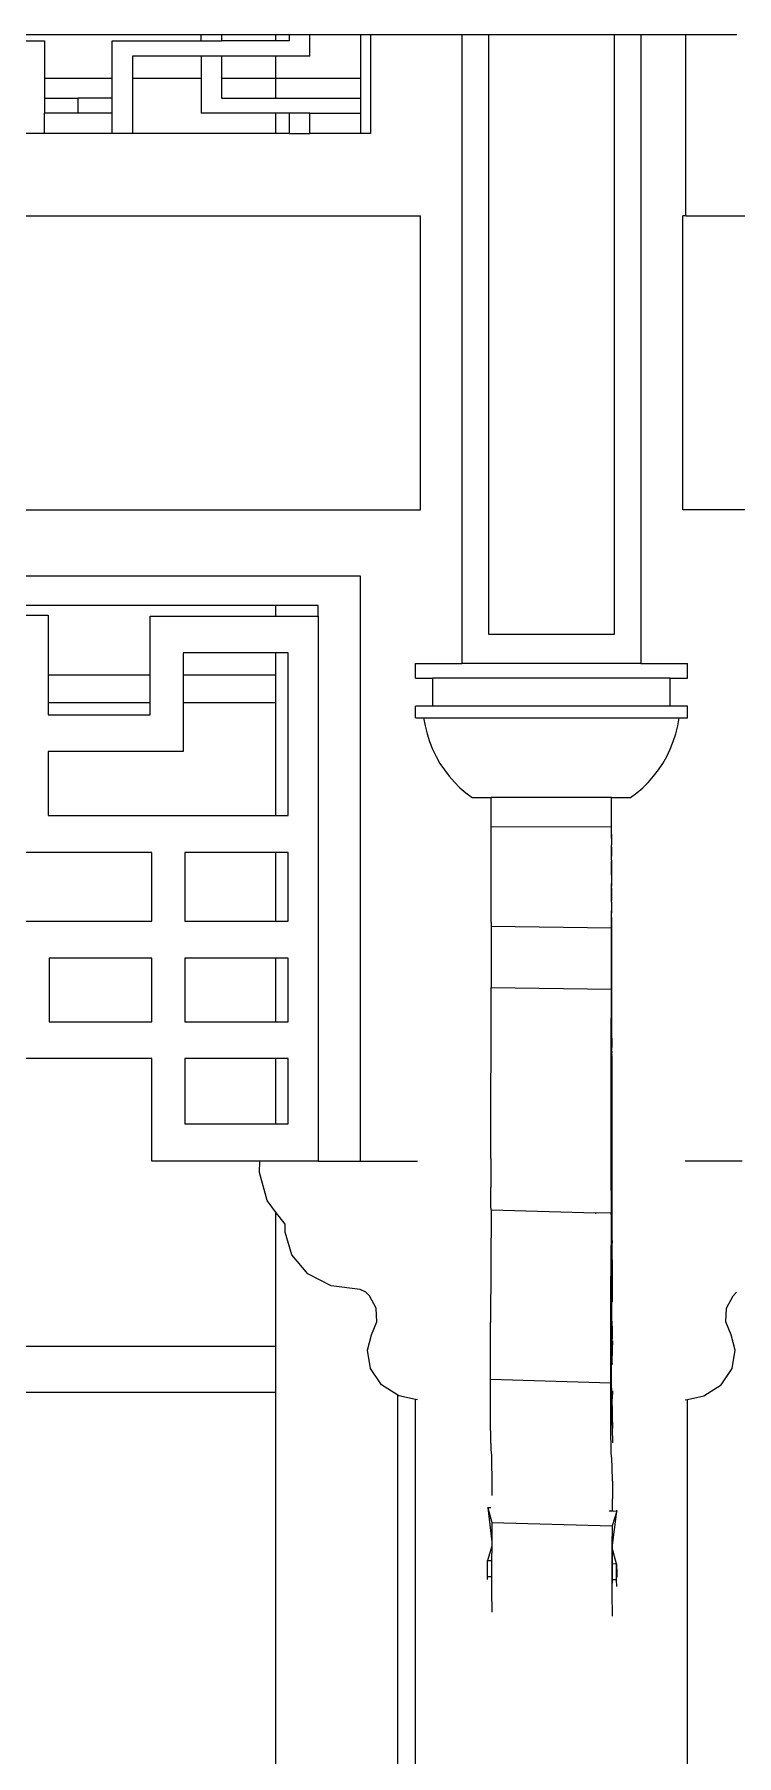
# Model space of a CAD drawing. Extents: x -24961 to 905641, y -154323 to 635957.
# Drawn here: x 422266 to 423030, y -117447 to -115574 of the extents above; entities that cross this region are included whole.
import ezdxf

# ---------------------------------------------------------------- set-up
doc = ezdxf.new("R2010")
doc.units = 0
doc.header["$LTSCALE"] = 1000
doc.header["$MEASUREMENT"] = 0
doc.layers.add('窗', color=154, linetype='Continuous')

msp = doc.modelspace()

# ---------------------------------------------------------------- linework, layer by layer
for p, q in [((422179.8, -115574.5), (422447.2, -115574.5)), ((422179.8, -115581.6), (422276.8, -115581.6)), ((422276.8, -115581.6), (422276.8, -115621.9)), ((422350.3, -115581.6), (422447.2, -115581.6)), ((422350.3, -115621.9), (422350.3, -115581.6)), ((422447.2, -115581.6), (422447.2, -115574.5)), ((422447.2, -115574.5), (422469.3, -115574.5)), ((422447.2, -115581.6), (422469.3, -115581.6)), ((422469.3, -115574.5), (422469.3, -115581.6)), ((422469.3, -115574.5), (422528.2, -115574.5)), ((422528.2, -115581.6), (422469.3, -115581.6)), ((422528.2, -115574.5), (422528.2, -115581.6)), ((422528.2, -115574.5), (422543.2, -115574.5)), ((422543.2, -115581.6), (422528.2, -115581.6)), ((422543.2, -115581.6), (422543.2, -115574.5)), ((422543.2, -115574.5), (422565.3, -115574.5)), ((422565.3, -115598.1), (422565.3, -115574.5)), ((422565.3, -115574.5), (422620.8, -115574.5)), ((422620.8, -115621.9), (422620.8, -115574.5)), ((422620.8, -115574.5), (422631.4, -115574.5)), ((422631.4, -115574.5), (422631.4, -115682.4)), ((422631.4, -115574.5), (422730.9, -115574.5)), ((422730.9, -115574.5), (422760.1, -115574.5)), ((422730.9, -115574.5), (422730.9, -116259.1)), ((422760.1, -116227.5), (422760.1, -115574.5)), ((422760.1, -115574.5), (422896.4, -115574.5)), ((422896.4, -115574.5), (422896.4, -116227.5)), ((422896.4, -115574.5), (422925.6, -115574.5)), ((422925.6, -115574.5), (422974.4, -115574.5)), ((422925.6, -115574.5), (422925.6, -116259.1)), ((422974.4, -115771.9), (422974.4, -115574.5)), ((422974.4, -115574.5), (423030, -115574.5)), ((422447.2, -115598.1), (422372.4, -115598.1)), ((422372.4, -115598.1), (422372.4, -115621.9)), ((422469.3, -115598.1), (422447.2, -115598.1)), ((422447.2, -115598.1), (422447.2, -115621.9)), ((422528.2, -115598.1), (422469.3, -115598.1)), ((422469.3, -115598.1), (422469.3, -115621.9)), ((422565.3, -115598.1), (422528.2, -115598.1)), ((422528.2, -115598.1), (422528.2, -115621.9)), ((422276.8, -115621.9), (422350.3, -115621.9)), ((422276.8, -115621.9), (422276.8, -115643.7)), ((422350.3, -115643.7), (422350.3, -115621.9)), ((422372.4, -115621.9), (422447.2, -115621.9)), ((422372.4, -115621.9), (422372.4, -115682.4)), ((422447.2, -115621.9), (422447.2, -115660.2)), ((422469.3, -115621.9), (422528.2, -115621.9)), ((422469.3, -115621.9), (422469.3, -115643.7)), ((422528.2, -115621.9), (422620.8, -115621.9)), ((422528.2, -115621.9), (422528.2, -115643.7)), ((422620.8, -115643.7), (422620.8, -115621.9)), ((422276.8, -115643.7), (422276.8, -115660.2)), ((422276.8, -115643.7), (422313.5, -115643.7)), ((422350.3, -115643.7), (422313.5, -115643.7)), ((422313.5, -115660.2), (422313.5, -115643.7)), ((422350.3, -115660.2), (422350.3, -115643.7)), ((422469.3, -115643.7), (422528.2, -115643.7)), ((422528.2, -115643.7), (422620.8, -115643.7)), ((422620.8, -115660.2), (422620.8, -115643.7)), ((422276.8, -115682.4), (422276.8, -115660.2)), ((422313.5, -115660.2), (422276.8, -115660.2)), ((422350.3, -115660.2), (422313.5, -115660.2)), ((422350.3, -115682.4), (422350.3, -115660.2)), ((422528.2, -115660.2), (422447.2, -115660.2)), ((422528.2, -115660.2), (422528.2, -115682.4)), ((422543.2, -115660.2), (422528.2, -115660.2)), ((422543.2, -115682.4), (422543.2, -115660.2)), ((422565.3, -115660.2), (422543.2, -115660.2)), ((422565.3, -115660.2), (422620.8, -115660.2)), ((422565.3, -115682.4), (422565.3, -115660.2)), ((422620.8, -115682.4), (422620.8, -115660.2)), ((422276.8, -115682.4), (422254.7, -115682.4)), ((422350.3, -115682.4), (422276.8, -115682.4)), ((422372.4, -115682.4), (422350.3, -115682.4)), ((422528.2, -115682.4), (422372.4, -115682.4)), ((422543.2, -115682.4), (422528.2, -115682.4)), ((422543.2, -115682.4), (422565.3, -115682.4)), ((422620.8, -115682.4), (422565.3, -115682.4)), ((422631.4, -115682.4), (422620.8, -115682.4)), ((418724.4, -115771.9), (422685.7, -115771.9)), ((422685.7, -116091.9), (422685.7, -115771.9)), ((422971.2, -116091.9), (422971.2, -115771.9)), ((422974.4, -115771.9), (422971.2, -115771.9)), ((422974.4, -115771.9), (426935.7, -115771.9)), ((420703.2, -116091.9), (422685.7, -116091.9)), ((424953.2, -116091.9), (422971.2, -116091.9)), ((422620.4, -116163.9), (420703.2, -116163.9)), ((422620.4, -116800.6), (422620.4, -116163.9)), ((422528.2, -116195.9), (420916.8, -116195.9)), ((422528.2, -116195.9), (422528.2, -116207.5)), ((422574.5, -116195.9), (422528.2, -116195.9)), ((422574.5, -116207.5), (422574.5, -116195.9)), ((421926.2, -116206.6), (422280.8, -116206.6)), ((422280.8, -116206.6), (422280.8, -116271.9)), ((422391.6, -116207.5), (422528.2, -116207.5)), ((422391.6, -116271.9), (422391.6, -116207.5)), ((422528.2, -116207.5), (422574.5, -116207.5)), ((422574.5, -116207.5), (422574.5, -116800.6)), ((422896.4, -116227.5), (422760.1, -116227.5)), ((422528.2, -116247.5), (422427.5, -116247.5)), ((422427.5, -116247.5), (422427.5, -116271.9)), ((422541.9, -116247.5), (422528.2, -116247.5)), ((422528.2, -116247.5), (422528.2, -116271.9)), ((422541.9, -116424.6), (422541.9, -116247.5)), ((422391.6, -116271.9), (422280.8, -116271.9)), ((422280.8, -116271.9), (422280.8, -116301.9)), ((422391.6, -116301.9), (422391.6, -116271.9)), ((422528.2, -116271.9), (422427.5, -116271.9)), ((422427.5, -116271.9), (422427.5, -116301.9)), ((422528.2, -116271.9), (422528.2, -116301.9)), ((422680.3, -116275.1), (422680.3, -116259.1)), ((422680.3, -116259.1), (422730.9, -116259.1)), ((422680.3, -116275.1), (422699.1, -116275.1)), ((422699.1, -116305.5), (422699.1, -116275.1)), ((422957.4, -116275.1), (422699.1, -116275.1)), ((422925.6, -116259.1), (422730.9, -116259.1)), ((422925.6, -116259.1), (422976.2, -116259.1)), ((422957.4, -116305.5), (422957.4, -116275.1)), ((422957.4, -116275.1), (422976.2, -116275.1)), ((422976.2, -116275.1), (422976.2, -116259.1)), ((422391.6, -116301.9), (422280.8, -116301.9)), ((422280.8, -116301.9), (422280.8, -116314.8)), ((422391.6, -116314.8), (422391.6, -116301.9)), ((422528.2, -116301.9), (422427.5, -116301.9)), ((422427.5, -116301.9), (422427.5, -116354.8)), ((422528.2, -116301.9), (422528.2, -116424.6)), ((422699.1, -116305.5), (422680.3, -116305.5)), ((422680.3, -116318.3), (422680.3, -116305.5)), ((422957.4, -116305.5), (422699.1, -116305.5)), ((422976.2, -116305.5), (422957.4, -116305.5)), ((422976.2, -116318.3), (422976.2, -116305.5)), ((422280.8, -116314.8), (422391.6, -116314.8)), ((422680.3, -116318.3), (422689.2, -116318.3)), ((422689.2, -116318.3), (422690.8, -116327)), ((422689.2, -116318.3), (422967.2, -116318.3)), ((422690.8, -116327), (422693, -116335.6)), ((422963.5, -116335.6), (422965.7, -116327)), ((422965.7, -116327), (422967.2, -116318.3)), ((422967.2, -116318.3), (422976.2, -116318.3)), ((422693, -116335.6), (422695.7, -116344)), ((422695.7, -116344), (422698.9, -116352.2)), ((422957.5, -116352.2), (422960.8, -116344)), ((422960.8, -116344), (422963.5, -116335.6)), ((422280.8, -116354.8), (422280.8, -116424.6)), ((422427.5, -116354.8), (422280.8, -116354.8)), ((422698.9, -116352.2), (422702.7, -116360.1)), ((422702.7, -116360.1), (422707, -116367.7)), ((422707, -116367.7), (422711.8, -116374.9)), ((422944.7, -116374.9), (422949.5, -116367.7)), ((422949.5, -116367.7), (422953.8, -116360.1)), ((422953.8, -116360.1), (422957.5, -116352.2)), ((422711.8, -116374.9), (422717, -116381.8)), ((422717, -116381.8), (422722.7, -116388.2)), ((422722.7, -116388.2), (422728.8, -116394.2)), ((422927.7, -116394.2), (422933.8, -116388.2)), ((422933.8, -116388.2), (422939.5, -116381.8)), ((422939.5, -116381.8), (422944.7, -116374.9)), ((422728.8, -116394.2), (422735.2, -116399.7)), ((422735.2, -116399.7), (422742, -116404.7)), ((422742, -116404.7), (422762.8, -116404.7)), ((422893.7, -116404.7), (422762.8, -116404.7)), ((422762.8, -116436.6), (422762.8, -116404.7)), ((422893.7, -116404.7), (422914.4, -116404.7)), ((422893.7, -116435.9), (422893.7, -116404.7)), ((422914.4, -116404.7), (422921.2, -116399.7)), ((422921.2, -116399.7), (422927.7, -116394.2)), ((422280.8, -116424.6), (422528.2, -116424.6)), ((422528.2, -116424.6), (422541.9, -116424.6)), ((422762.7, -116540.5), (422762.8, -116436.6)), ((422893.7, -116437), (422762.8, -116436.6)), ((422893.7, -116436.7), (422893.7, -116435.9)), ((422893.7, -116437), (422893.7, -116436.7)), ((422893.7, -116444.8), (422893.7, -116437)), ((422893.7, -116444.8), (422893.7, -116445.1)), ((422893.7, -116445.1), (422893.7, -116455.2)), ((422893.7, -116449.5), (422893.7, -116445.1)), ((422893.7, -116449.5), (422893.7, -116456.3)), ((422893.7, -116455.3), (422893.7, -116455.2)), ((422893.7, -116455.3), (422893.7, -116456.3)), ((422893.7, -116456.3), (422893.7, -116456.3)), ((422893.7, -116457.1), (422893.7, -116456.3)), ((422893.7, -116458.3), (422893.7, -116456.3)), ((422893.7, -116458.9), (422893.7, -116457.1)), ((422893.7, -116458.5), (422893.7, -116458.3)), ((422893.7, -116458.9), (422893.7, -116458.5)), ((422893.7, -116458.9), (422893.7, -116458.9)), ((422893.7, -116458.9), (422893.7, -116461.7)), ((422893.7, -116461.7), (422893.7, -116458.9)), ((422893.7, -116461.7), (422893.7, -116461.7)), ((422893.7, -116468.7), (422893.7, -116461.7)), ((422893.7, -116462.3), (422893.7, -116461.7)), ((422893.7, -116462.3), (422893.7, -116468.7)), ((422393.4, -116464.6), (422244.9, -116464.6)), ((422393.4, -116539.6), (422393.4, -116464.6)), ((422429.4, -116464.6), (422429.4, -116539.6)), ((422528.2, -116464.6), (422429.4, -116464.6)), ((422528.2, -116464.6), (422528.2, -116539.6)), ((422541.9, -116464.6), (422528.2, -116464.6)), ((422541.9, -116539.6), (422541.9, -116464.6)), ((422893.6, -116473.2), (422893.7, -116471.2)), ((422893.6, -116473.2), (422893.7, -116473.2)), ((422893.6, -116473.2), (422893.7, -116474.4)), ((422893.6, -116480), (422893.7, -116474.4)), ((422893.6, -116480), (422893.7, -116480)), ((422893.7, -116482.3), (422893.6, -116480)), ((422893.7, -116468.7), (422893.7, -116468.7)), ((422893.7, -116473.2), (422893.7, -116468.7)), ((422893.7, -116469.2), (422893.7, -116468.7)), ((422893.7, -116471.2), (422893.7, -116469.2)), ((422893.7, -116473.2), (422893.7, -116474.9)), ((422893.7, -116474.9), (422893.7, -116480)), ((422893.7, -116480), (422893.7, -116486.8)), ((422893.6, -116486.3), (422893.7, -116484.9)), ((422893.6, -116486.8), (422893.6, -116486.3)), ((422893.6, -116486.8), (422893.7, -116486.8)), ((422893.7, -116486.8), (422893.6, -116486.8)), ((422893.6, -116489.2), (422893.6, -116497.6)), ((422893.7, -116489.2), (422893.6, -116489.2)), ((422893.7, -116497.6), (422893.6, -116497.6)), ((422893.6, -116497.6), (422893.6, -116498.4)), ((422893.7, -116498.4), (422893.6, -116498.4)), ((422893.6, -116498.4), (422893.6, -116500)), ((422893.6, -116500), (422893.7, -116500)), ((422893.6, -116501.5), (422893.6, -116500)), ((422893.7, -116500), (422893.6, -116501.5)), ((422893.7, -116483.7), (422893.7, -116482.3)), ((422893.7, -116484.9), (422893.7, -116483.7)), ((422893.7, -116489.2), (422893.7, -116486.8)), ((422893.7, -116486.8), (422893.7, -116494.8)), ((422893.7, -116494.8), (422893.7, -116495)), ((422893.7, -116495), (422893.7, -116497.6)), ((422893.7, -116495), (422893.7, -116498.4)), ((422893.7, -116497.6), (422893.7, -116500)), ((422893.7, -116498.9), (422893.7, -116498.4)), ((422893.7, -116500), (422893.7, -116498.9)), ((422893.7, -116500.8), (422893.7, -116500)), ((422893.7, -116500), (422893.7, -116500)), ((422893.7, -116503.7), (422893.7, -116500)), ((422893.6, -116503.5), (422893.6, -116501.5)), ((422893.6, -116503.5), (422893.6, -116503.7)), ((422893.7, -116503.7), (422893.6, -116503.7)), ((422893.6, -116503.7), (422893.6, -116508.4)), ((422893.7, -116503.7), (422893.6, -116508.4)), ((422893.6, -116510.1), (422893.6, -116508.4)), ((422893.6, -116510.1), (422893.7, -116510.4)), ((422893.6, -116511.7), (422893.7, -116510.4)), ((422893.7, -116510.4), (422893.6, -116511.7)), ((422893.6, -116511.7), (422893.6, -116511.7)), ((422893.6, -116512.1), (422893.6, -116511.7)), ((422893.6, -116512.1), (422893.6, -116511.7)), ((422893.6, -116513.2), (422893.6, -116512.1)), ((422893.6, -116517), (422893.6, -116513.2)), ((422893.6, -116518.6), (422893.6, -116517)), ((422893.7, -116517), (422893.6, -116517)), ((422893.6, -116518.6), (422893.6, -116520.7)), ((422893.7, -116518.6), (422893.6, -116518.6)), ((422893.7, -116503.7), (422893.7, -116500.8)), ((422893.7, -116503.7), (422893.7, -116503.7)), ((422893.7, -116508.9), (422893.7, -116503.7)), ((422893.7, -116508.9), (422893.7, -116503.7)), ((422893.7, -116508.9), (422893.7, -116506.4)), ((422893.7, -116508.9), (422893.7, -116510.8)), ((422893.7, -116510.8), (422893.7, -116511.2)), ((422893.7, -116511.4), (422893.7, -116511.2)), ((422893.7, -116512), (422893.7, -116511.4)), ((422893.7, -116517), (422893.7, -116512)), ((422893.8, -116512.4), (422893.7, -116512)), ((422893.8, -116512.4), (422893.7, -116517)), ((422893.7, -116518.6), (422893.7, -116517)), ((422893.7, -116518.6), (422893.7, -116521.8)), ((422893.6, -116520.7), (422893.6, -116521)), ((422893.6, -116521), (422893.6, -116525.9)), ((422893.6, -116525.9), (422893.6, -116530.1)), ((422893.6, -116530.1), (422893.6, -116530.6)), ((422893.6, -116531.3), (422893.6, -116530.6)), ((422893.7, -116530.6), (422893.6, -116530.6)), ((422893.6, -116534.7), (422893.6, -116531.3)), ((422893.6, -116535.4), (422893.6, -116534.7)), ((422893.6, -116541.9), (422893.6, -116535.4)), ((422893.6, -116535.4), (422893.7, -116551.8)), ((422893.7, -116521.8), (422893.8, -116528.3)), ((422893.7, -116530.6), (422893.8, -116528.3)), ((422893.7, -116534), (422893.7, -116530.6)), ((422893.8, -116565.4), (422893.7, -116534)), ((422893.7, -116579.1), (422893.7, -116534)), ((422127.9, -116539.6), (422393.4, -116539.6)), ((422429.4, -116539.6), (422528.2, -116539.6)), ((422528.2, -116539.6), (422541.9, -116539.6)), ((422762.7, -116545.4), (422762.6, -116611.6)), ((422762.7, -116540.5), (422762.7, -116545.4)), ((422893.6, -116546.9), (422762.7, -116545.4)), ((422893.6, -116546.9), (422893.6, -116541.9)), ((422893.6, -116546.9), (422893.6, -116551.8)), ((422893.6, -116551.8), (422893.7, -116551.8)), ((422893.6, -116551.8), (422893.6, -116569.9)), ((422893.6, -116583.3), (422893.7, -116551.8)), ((422893.7, -116551.8), (422893.7, -116556.1)), ((422893.7, -116579.1), (422893.7, -116556.1)), ((422893.6, -116569.9), (422893.5, -116613.6)), ((422893.6, -116569.9), (422893.6, -116587.8)), ((422893.8, -116603.5), (422893.8, -116565.4)), ((422894.1, -116722.4), (422893.8, -116565.4)), ((422281.7, -116579.6), (422281.7, -116648.9)), ((422393.4, -116579.6), (422281.7, -116579.6)), ((422393.4, -116648.9), (422393.4, -116579.6)), ((422429.4, -116579.6), (422429.4, -116648.9)), ((422528.2, -116579.6), (422429.4, -116579.6)), ((422528.2, -116579.6), (422528.2, -116648.9)), ((422541.9, -116579.6), (422528.2, -116579.6)), ((422541.9, -116648.9), (422541.9, -116579.6)), ((422893.6, -116583.3), (422893.6, -116587.8)), ((422893.6, -116587.8), (422893.6, -116589)), ((422893.6, -116587.8), (422893.6, -116587.8)), ((422893.6, -116587.8), (422893.6, -116589)), ((422893.6, -116589), (422893.6, -116589.4)), ((422893.6, -116589.4), (422893.6, -116592.5)), ((422893.7, -116592.5), (422893.6, -116592.5)), ((422893.6, -116592.5), (422893.6, -116592.5)), ((422893.6, -116592.5), (422893.6, -116592.8)), ((422893.6, -116592.8), (422893.6, -116598.7)), ((422893.8, -116603.5), (422893.7, -116579.1)), ((422893.7, -116600.9), (422893.7, -116592.5)), ((422893.7, -116592.5), (422893.7, -116596.6)), ((422762.3, -116797.6), (422762.6, -116611.6)), ((422762.6, -116611.6), (422893.5, -116613.6)), ((422893.7, -116596.6), (422893.6, -116608.3)), ((422893.6, -116600.4), (422893.6, -116598.7)), ((422893.6, -116603.2), (422893.6, -116600.4)), ((422893.6, -116603.5), (422893.6, -116603.2)), ((422893.6, -116603.5), (422893.7, -116603.5)), ((422893.6, -116608.3), (422893.6, -116603.5)), ((422893.6, -116608.3), (422893.6, -116608.3)), ((422893.6, -116608.3), (422893.7, -116608.3)), ((422893.6, -116608.3), (422893.6, -116609.4)), ((422893.6, -116611.7), (422893.7, -116608.3)), ((422893.6, -116608.3), (422893.6, -116611.7)), ((422893.6, -116609.4), (422893.6, -116611.7)), ((422893.6, -116611.7), (422893.6, -116611.8)), ((422893.6, -116611.7), (422893.6, -116611.7)), ((422893.6, -116614.4), (422893.6, -116611.7)), ((422893.7, -116612), (422893.6, -116611.8)), ((422893.6, -116612.1), (422893.7, -116612)), ((422893.6, -116612.1), (422893.6, -116614)), ((422893.7, -116614.4), (422893.6, -116612.1)), ((422893.7, -116603.5), (422893.7, -116600.9)), ((422893.7, -116603.5), (422893.8, -116603.5)), ((422893.7, -116613.4), (422893.7, -116603.5)), ((422893.7, -116608.3), (422893.7, -116613.4)), ((422893.8, -116603.5), (422893.8, -116603.5)), ((422893.8, -116614.4), (422893.8, -116603.5)), ((422893.9, -116666.8), (422893.8, -116603.5)), ((422893.5, -116632.7), (422893.5, -116613.6)), ((422893.6, -116631.2), (422893.5, -116631.2)), ((422893.6, -116614.4), (422893.6, -116614)), ((422893.6, -116614.4), (422893.6, -116614.4)), ((422893.6, -116614.4), (422893.7, -116614.4)), ((422893.6, -116614.4), (422893.6, -116615.3)), ((422893.6, -116614.4), (422893.6, -116616.7)), ((422893.6, -116615.3), (422893.7, -116614.8)), ((422893.7, -116616.7), (422893.6, -116615.3)), ((422893.6, -116616.7), (422893.6, -116615.3)), ((422893.6, -116616.7), (422893.6, -116616.7)), ((422893.6, -116616.7), (422893.7, -116616.7)), ((422893.6, -116616.7), (422893.6, -116617)), ((422893.6, -116616.7), (422893.6, -116622.8)), ((422893.6, -116617), (422893.7, -116617)), ((422893.6, -116617), (422893.6, -116622.8)), ((422893.6, -116622.8), (422893.6, -116622.8)), ((422893.6, -116622.8), (422893.7, -116622.9)), ((422893.6, -116624.4), (422893.6, -116622.8)), ((422893.6, -116622.8), (422893.6, -116624.7)), ((422893.7, -116624.3), (422893.6, -116625.7)), ((422893.6, -116624.7), (422893.6, -116624.4)), ((422893.6, -116624.7), (422893.6, -116624.7)), ((422893.6, -116624.7), (422893.6, -116624.7)), ((422893.6, -116624.9), (422893.6, -116624.7)), ((422893.6, -116624.7), (422893.6, -116626.7)), ((422893.6, -116625.7), (422893.6, -116624.9)), ((422893.6, -116625.8), (422893.6, -116625.7)), ((422893.6, -116625.9), (422893.6, -116625.8)), ((422893.6, -116626.1), (422893.6, -116625.9)), ((422893.6, -116626.5), (422893.6, -116626.1)), ((422893.6, -116626.5), (422893.6, -116627.9)), ((422893.6, -116626.7), (422893.6, -116627.9)), ((422893.6, -116627.9), (422893.6, -116628.4)), ((422893.6, -116628.4), (422893.7, -116628.4)), ((422893.6, -116628.4), (422893.6, -116628.8)), ((422893.7, -116628.4), (422893.6, -116628.9)), ((422893.6, -116628.8), (422893.6, -116630.5)), ((422893.6, -116628.9), (422893.6, -116628.8)), ((422893.6, -116630.5), (422893.6, -116628.9)), ((422893.6, -116630.5), (422893.6, -116630.7)), ((422893.6, -116631), (422893.6, -116630.7)), ((422893.6, -116630.7), (422893.6, -116631)), ((422893.6, -116631.2), (422893.6, -116631)), ((422893.6, -116631), (422893.7, -116631.2)), ((422893.6, -116631), (422893.6, -116631.2)), ((422893.6, -116631.2), (422893.6, -116631)), ((422893.7, -116631.2), (422893.6, -116631.2)), ((422893.6, -116631.7), (422893.6, -116631.2)), ((422893.6, -116633.2), (422893.6, -116631.2)), ((422893.7, -116631.3), (422893.6, -116631.7)), ((422893.6, -116631.7), (422893.6, -116631.7)), ((422893.6, -116632.5), (422893.6, -116631.7)), ((422893.6, -116631.7), (422893.6, -116632.5)), ((422893.7, -116613.4), (422893.7, -116614.4)), ((422893.7, -116614.8), (422893.7, -116614.4)), ((422893.7, -116614.4), (422893.7, -116614.4)), ((422893.7, -116614.4), (422893.8, -116614.4)), ((422893.7, -116614.4), (422893.7, -116616.7)), ((422893.8, -116620), (422893.7, -116616.7)), ((422893.7, -116616.8), (422893.7, -116616.7)), ((422893.7, -116616.7), (422893.7, -116616.7)), ((422893.7, -116616.7), (422893.8, -116616.7)), ((422893.7, -116617), (422893.7, -116616.8)), ((422893.8, -116620), (422893.7, -116626.2)), ((422893.7, -116622.9), (422893.7, -116623.4)), ((422893.7, -116623.4), (422893.7, -116624.1)), ((422893.7, -116624.1), (422893.7, -116624.3)), ((422893.7, -116624.3), (422893.7, -116628.1)), ((422893.7, -116628.4), (422893.7, -116624.3)), ((422893.7, -116626.2), (422893.7, -116628.4)), ((422893.7, -116628.1), (422893.7, -116628.4)), ((422893.7, -116628.4), (422893.7, -116628.4)), ((422893.7, -116631.2), (422893.7, -116628.4)), ((422893.7, -116631.2), (422893.7, -116631.3)), ((422893.8, -116643.7), (422893.7, -116631.2)), ((422893.7, -116631.2), (422893.7, -116631.2)), ((422893.8, -116614.8), (422893.8, -116614.4)), ((422893.8, -116616.7), (422893.8, -116614.8)), ((422893.8, -116614.8), (422893.8, -116616.7)), ((422893.8, -116622), (422893.8, -116616.7)), ((422893.8, -116622), (422893.8, -116620)), ((422893.8, -116629.4), (422893.8, -116622)), ((422893.8, -116629.4), (422893.8, -116629.5)), ((422893.8, -116631.2), (422893.8, -116629.5)), ((422281.7, -116648.9), (422393.4, -116648.9)), ((422429.4, -116648.9), (422528.2, -116648.9)), ((422528.2, -116648.9), (422541.9, -116648.9)), ((422893.2, -116832.6), (422893.5, -116645.1)), ((422893.2, -116800.8), (422893.4, -116645.1)), ((422893.5, -116632.7), (422893.4, -116643)), ((422893.5, -116643), (422893.4, -116643)), ((422893.4, -116643), (422893.4, -116645.1)), ((422893.5, -116645.1), (422893.4, -116645.1)), ((422893.5, -116643), (422893.5, -116632.7)), ((422893.6, -116633.2), (422893.5, -116633.2)), ((422893.6, -116643), (422893.5, -116643)), ((422893.5, -116645.1), (422893.5, -116643)), ((422893.6, -116645.1), (422893.5, -116645.1)), ((422893.5, -116647.4), (422893.6, -116645.1)), ((422893.5, -116647.4), (422893.5, -116647.4)), ((422893.6, -116652.5), (422893.5, -116647.4)), ((422893.6, -116632.5), (422893.6, -116632.9)), ((422893.6, -116632.9), (422893.6, -116633.2)), ((422893.6, -116633.2), (422893.7, -116633.4)), ((422893.6, -116643), (422893.6, -116633.2)), ((422893.7, -116635.4), (422893.6, -116637.9)), ((422893.6, -116637.9), (422893.7, -116637.9)), ((422893.6, -116637.9), (422893.6, -116638)), ((422893.6, -116638), (422893.7, -116638)), ((422893.6, -116640.6), (422893.7, -116638)), ((422893.6, -116638), (422893.6, -116642.4)), ((422893.6, -116640.6), (422893.7, -116641.1)), ((422893.6, -116642.4), (422893.7, -116641.1)), ((422893.6, -116642.4), (422893.7, -116642.4)), ((422893.6, -116642.4), (422893.6, -116643)), ((422893.6, -116643), (422893.6, -116642.4)), ((422893.6, -116643), (422893.6, -116643)), ((422893.6, -116643.8), (422893.6, -116643)), ((422893.6, -116643), (422893.6, -116645.1)), ((422893.6, -116643.8), (422893.7, -116643.8)), ((422893.6, -116644.5), (422893.6, -116643.8)), ((422893.6, -116644.7), (422893.6, -116644.5)), ((422893.6, -116644.7), (422893.6, -116645.1)), ((422893.6, -116644.7), (422893.6, -116645.1)), ((422893.6, -116645.1), (422893.6, -116645.1)), ((422893.6, -116645.1), (422893.6, -116647.4)), ((422893.6, -116647.4), (422893.6, -116645.1)), ((422893.6, -116645.1), (422893.6, -116650.1)), ((422893.7, -116647.4), (422893.6, -116647.4)), ((422893.6, -116649.6), (422893.6, -116647.4)), ((422893.6, -116649.6), (422893.7, -116649.6)), ((422893.6, -116650.1), (422893.6, -116649.6)), ((422893.6, -116650.1), (422893.7, -116649.6)), ((422893.6, -116650.1), (422893.6, -116650.1)), ((422893.7, -116651.4), (422893.6, -116650.1)), ((422893.6, -116651.6), (422893.6, -116650.1)), ((422893.7, -116633.4), (422893.7, -116635.4)), ((422893.7, -116635.4), (422893.7, -116637)), ((422893.7, -116637), (422893.7, -116637.9)), ((422893.7, -116637.9), (422893.7, -116638)), ((422893.7, -116637.9), (422893.7, -116637.9)), ((422893.7, -116641.1), (422893.7, -116642.4)), ((422893.7, -116642.7), (422893.7, -116642.4)), ((422893.7, -116643.2), (422893.7, -116642.7)), ((422893.7, -116643.2), (422893.7, -116643.8)), ((422893.7, -116643.8), (422893.7, -116646)), ((422893.7, -116646), (422893.7, -116647.4)), ((422893.8, -116647.4), (422893.7, -116647.4)), ((422893.7, -116647.4), (422893.7, -116649.6)), ((422893.7, -116649.6), (422893.7, -116651.4)), ((422893.7, -116649.6), (422893.8, -116649.6)), ((422893.8, -116647.2), (422893.8, -116643.7)), ((422893.8, -116647.4), (422893.8, -116647.2)), ((422893.8, -116647.4), (422893.8, -116648.1)), ((422893.8, -116649.4), (422893.8, -116647.4)), ((422893.8, -116648.3), (422893.8, -116648.1)), ((422893.8, -116648.3), (422893.8, -116649.4)), ((422893.8, -116648.3), (422893.8, -116651.6)), ((422893.8, -116649.6), (422893.8, -116649.4)), ((422893.8, -116649.6), (422893.8, -116650.5)), ((422893.8, -116650.5), (422893.8, -116651.6)), ((422893.6, -116652.5), (422893.5, -116652.5)), ((422893.6, -116658.4), (422893.5, -116658.4)), ((422893.5, -116662.6), (422893.6, -116658.4)), ((422893.5, -116662.6), (422893.5, -116673.5)), ((422893.6, -116651.6), (422893.7, -116651.6)), ((422893.6, -116652.5), (422893.6, -116651.6)), ((422893.7, -116652.5), (422893.6, -116652.5)), ((422893.7, -116652.5), (422893.6, -116654)), ((422893.6, -116654), (422893.6, -116652.5)), ((422893.6, -116658.4), (422893.6, -116652.5)), ((422893.6, -116654), (422893.6, -116654)), ((422893.6, -116654), (422893.6, -116655.3)), ((422893.6, -116655.3), (422893.6, -116654)), ((422893.6, -116655.3), (422893.6, -116655.4)), ((422893.6, -116655.3), (422893.8, -116655.3)), ((422893.6, -116655.4), (422893.6, -116656.6)), ((422893.6, -116656.6), (422893.6, -116655.4)), ((422893.6, -116656.6), (422893.6, -116656.6)), ((422893.6, -116656.6), (422893.6, -116658.3)), ((422893.6, -116656.6), (422893.7, -116658.3)), ((422893.6, -116658.3), (422893.6, -116658.4)), ((422893.6, -116658.3), (422893.7, -116658.3)), ((422893.6, -116658.4), (422893.6, -116661.4)), ((422893.6, -116669.1), (422893.6, -116661.4)), ((422893.6, -116673.5), (422893.6, -116669.1)), ((422893.6, -116669.1), (422893.6, -116675.3)), ((422893.7, -116651.4), (422893.7, -116651.6)), ((422893.7, -116651.6), (422893.7, -116652.1)), ((422893.7, -116651.6), (422893.8, -116651.6)), ((422893.7, -116652.5), (422893.7, -116652.1)), ((422893.7, -116658.3), (422893.8, -116658.3)), ((422893.7, -116676.5), (422893.7, -116658.3)), ((422893.8, -116654.4), (422893.8, -116651.6)), ((422893.8, -116651.6), (422893.8, -116654)), ((422893.8, -116651.6), (422893.8, -116651.6)), ((422893.8, -116654), (422893.8, -116655.3)), ((422893.8, -116655.3), (422893.8, -116654.4)), ((422893.8, -116655.3), (422893.8, -116655.8)), ((422893.8, -116655.8), (422893.8, -116655.9)), ((422893.8, -116655.9), (422893.8, -116657.3)), ((422893.8, -116657.3), (422893.8, -116657.4)), ((422893.8, -116657.4), (422893.8, -116658.3)), ((422893.8, -116658.3), (422893.8, -116657.4)), ((422893.8, -116659.7), (422893.8, -116658.3)), ((422893.8, -116658.3), (422893.8, -116658.3)), ((422893.8, -116662.4), (422893.8, -116659.7)), ((422893.8, -116664), (422893.8, -116662.4)), ((422893.8, -116664), (422893.8, -116665)), ((422893.8, -116669.1), (422893.8, -116665)), ((422893.8, -116669.1), (422893.8, -116673)), ((422893.9, -116666.8), (422893.9, -116669.7)), ((422893.5, -116673.5), (422893.5, -116673.5)), ((422893.6, -116673.7), (422893.5, -116673.5)), ((422893.5, -116673.8), (422893.5, -116673.5)), ((422893.5, -116673.8), (422893.6, -116673.7)), ((422893.5, -116673.8), (422893.5, -116673.8)), ((422893.5, -116676.4), (422893.5, -116673.8)), ((422893.6, -116676.4), (422893.5, -116676.4)), ((422893.5, -116677), (422893.5, -116676.4)), ((422893.5, -116677), (422893.6, -116677)), ((422893.5, -116680.2), (422893.5, -116677)), ((422893.5, -116682.3), (422893.5, -116680.2)), ((422893.5, -116682.3), (422893.6, -116682.3)), ((422893.5, -116684.5), (422893.5, -116682.3)), ((422893.6, -116684.5), (422893.5, -116684.5)), ((422893.5, -116686.3), (422893.5, -116684.5)), ((422893.5, -116686.3), (422893.6, -116686.3)), ((422893.5, -116690.6), (422893.5, -116686.3)), ((422893.6, -116673.7), (422893.6, -116673.5)), ((422893.6, -116676.4), (422893.6, -116675.3)), ((422893.7, -116676.5), (422893.6, -116676.4)), ((422893.6, -116677), (422893.6, -116676.4)), ((422893.6, -116677), (422893.7, -116677)), ((422893.6, -116682.3), (422893.6, -116677)), ((422893.6, -116684.5), (422893.6, -116682.3)), ((422893.6, -116682.3), (422893.7, -116682.3)), ((422893.6, -116685.6), (422893.6, -116684.5)), ((422893.7, -116684.5), (422893.6, -116684.5)), ((422893.6, -116685.6), (422893.6, -116686.3)), ((422893.6, -116686.3), (422893.6, -116690.6)), ((422893.6, -116686.3), (422893.7, -116686.3)), ((422893.7, -116676.5), (422893.7, -116676.5)), ((422893.7, -116676.5), (422893.7, -116677)), ((422893.7, -116677), (422893.7, -116676.5)), ((422893.7, -116679.7), (422893.7, -116677)), ((422893.7, -116677), (422893.7, -116677.6)), ((422893.7, -116677), (422893.7, -116677)), ((422893.7, -116677), (422893.8, -116677)), ((422893.7, -116677), (422893.7, -116682.3)), ((422893.8, -116682.3), (422893.7, -116677.6)), ((422893.7, -116679.7), (422893.7, -116682.3)), ((422893.7, -116682.3), (422893.7, -116684.5)), ((422893.7, -116682.3), (422893.8, -116682.3)), ((422893.7, -116684.5), (422893.7, -116686.3)), ((422893.8, -116684.5), (422893.7, -116684.5)), ((422893.7, -116686.8), (422893.7, -116686.3)), ((422893.7, -116686.3), (422893.8, -116686.3)), ((422893.7, -116689.6), (422893.7, -116686.8)), ((422893.9, -116674.9), (422893.8, -116673)), ((422893.9, -116674.9), (422893.8, -116677)), ((422893.8, -116677), (422893.8, -116679.4)), ((422893.8, -116677), (422893.9, -116677)), ((422893.8, -116679.4), (422893.9, -116682.3)), ((422893.8, -116682.3), (422893.9, -116682.3)), ((422893.8, -116682.3), (422893.8, -116684.5)), ((422893.8, -116684.5), (422893.8, -116684.5)), ((422893.8, -116684.5), (422893.8, -116686.3)), ((422893.8, -116686.3), (422893.8, -116690.9)), ((422893.8, -116686.3), (422893.9, -116686.3)), ((422893.9, -116669.7), (422893.9, -116675.2)), ((422893.9, -116677), (422893.9, -116674.9)), ((422893.9, -116675.9), (422893.9, -116675.2)), ((422893.9, -116681.4), (422893.9, -116675.9)), ((422893.9, -116675.9), (422893.9, -116677)), ((422893.9, -116684.4), (422893.9, -116681.4)), ((422893.9, -116684.5), (422893.9, -116682.3)), ((422893.9, -116685.1), (422893.9, -116684.4)), ((422893.9, -116685.2), (422893.9, -116684.5)), ((422893.9, -116684.5), (422893.9, -116685.1)), ((422893.9, -116685.1), (422893.9, -116685.2)), ((422893.9, -116685.8), (422893.9, -116685.2)), ((422893.9, -116686.3), (422893.9, -116685.8)), ((422893.9, -116686.3), (422893.9, -116686.5)), ((422893.9, -116686.5), (422893.9, -116687.9)), ((422893.9, -116687.9), (422893.9, -116689.3)), ((422893.9, -116688.9), (422893.9, -116687.9)), ((422393.4, -116688.9), (422245.8, -116688.9)), ((422393.4, -116800.6), (422393.4, -116688.9)), ((422429.4, -116688.9), (422429.4, -116760)), ((422528.2, -116688.9), (422429.4, -116688.9)), ((422528.2, -116688.9), (422528.2, -116760)), ((422541.9, -116688.9), (422528.2, -116688.9)), ((422541.9, -116760), (422541.9, -116688.9)), ((422893.6, -116690.6), (422893.5, -116690.6)), ((422893.5, -116690.9), (422893.5, -116690.6)), ((422893.5, -116690.9), (422893.8, -116690.9)), ((422893.5, -116743.2), (422893.5, -116690.9)), ((422893.6, -116690.6), (422893.7, -116689.6)), ((422893.8, -116690.9), (422893.9, -116690.9)), ((422893.8, -116714.6), (422893.8, -116690.9)), ((422893.9, -116689.3), (422893.9, -116688.9)), ((422893.9, -116689.3), (422893.9, -116690.3)), ((422893.9, -116690.3), (422893.9, -116690.9)), ((422893.9, -116690.9), (422894.1, -116812.5)), ((422893.8, -116714.6), (422893.8, -116738.3)), ((422893.5, -116743.2), (422893.5, -116761.4)), ((422893.8, -116738.3), (422893.7, -116758.4)), ((422429.4, -116760), (422528.2, -116760)), ((422528.2, -116760), (422541.9, -116760)), ((422893.6, -116766.7), (422893.5, -116761.4)), ((422893.7, -116758.4), (422893.6, -116766.7)), ((422893.7, -116768), (422893.7, -116758.4)), ((422893.7, -116768), (422893.6, -116767.9)), ((422893.7, -116773.9), (422893.6, -116773.9)), ((422893.6, -116776.7), (422893.7, -116776.7)), ((422893.8, -116768), (422893.7, -116768.1)), ((422893.7, -116770.5), (422893.7, -116768)), ((422893.7, -116768.1), (422893.7, -116770.5)), ((422893.8, -116770.1), (422893.7, -116768.1)), ((422893.7, -116770.5), (422893.7, -116773.3)), ((422893.7, -116773.9), (422893.7, -116772.9)), ((422893.7, -116773.3), (422893.7, -116773.9)), ((422893.7, -116774.6), (422893.7, -116773.9)), ((422893.7, -116776.7), (422893.7, -116773.9)), ((422893.7, -116774.7), (422893.7, -116774.6)), ((422893.7, -116774.9), (422893.7, -116774.6)), ((422893.7, -116774.7), (422893.8, -116777)), ((422893.7, -116776.7), (422893.7, -116774.7)), ((422893.7, -116774.9), (422893.7, -116776.7)), ((422893.7, -116780), (422893.7, -116776.7)), ((422893.7, -116776.7), (422893.7, -116776.7)), ((422893.7, -116780), (422893.7, -116783.2)), ((422893.8, -116774.3), (422893.8, -116770.1)), ((422893.8, -116779.8), (422893.8, -116774.3)), ((422893.8, -116780.4), (422893.8, -116777)), ((422893.8, -116792.6), (422893.8, -116779.8)), ((422893.8, -116780.4), (422893.8, -116788.2)), ((422762.3, -116797.6), (422762.4, -116829.1)), ((422893.7, -116791.5), (422893.7, -116783.2)), ((422893.8, -116790), (422893.7, -116792.5)), ((422893.7, -116792.5), (422893.7, -116791.5)), ((422893.7, -116791.5), (422893.7, -116792.5)), ((422893.7, -116792.5), (422893.7, -116799.6)), ((422893.7, -116792.5), (422893.7, -116792.5)), ((422893.7, -116792.5), (422893.7, -116792.5)), ((422893.7, -116802.7), (422893.8, -116799.1)), ((422893.7, -116799.6), (422893.7, -116803)), ((422893.8, -116790), (422893.8, -116788.2)), ((422893.8, -116799.1), (422893.8, -116792.6)), ((422511, -116800.6), (422393.4, -116800.6)), ((422510.8, -116813.1), (422511, -116800.6)), ((422518.9, -116843.3), (422510.8, -116813.1)), ((422574.5, -116800.6), (422511, -116800.6)), ((422574.5, -116800.6), (422620.4, -116800.6)), ((422620.4, -116800.6), (422682.5, -116800.6)), ((422893.2, -116800.8), (422893.2, -116832.6)), ((422893.7, -116803), (422893.7, -116802.7)), ((422894.2, -116802.8), (422894.2, -116842.1)), ((423035.9, -116800.6), (422973.9, -116800.6)), ((422762.5, -116849.5), (422762.4, -116829.1)), ((422893.2, -116832.6), (422893.3, -116853)), ((422894, -116826.5), (422893.7, -116928.5)), ((422893.9, -116823.2), (422894, -116823.3)), ((422894, -116826.5), (422893.9, -116826.5)), ((422894, -116826.5), (422894, -116823.3)), ((422528.2, -116855.7), (422518.9, -116843.3)), ((422538.5, -116869.3), (422528.2, -116855.7)), ((422762.6, -116853.7), (422762.1, -116976.1)), ((422762.6, -116853.7), (422762.5, -116849.5)), ((422762.6, -116853.7), (422876.1, -116856.8)), ((422893.3, -116853), (422893.4, -116857.2)), ((422894.2, -116842.1), (422894.1, -116876.2)), ((422538.4, -116877.9), (422538.5, -116869.3)), ((422876.1, -116856.8), (422876.1, -116857.8)), ((422893.4, -116857.2), (422876.1, -116856.8)), ((422893.4, -116858.7), (422893.1, -116925.8)), ((422893.6, -116869.6), (422893.3, -116916.5)), ((422893.4, -116858.7), (422893.4, -116857.2)), ((422893.4, -116916.5), (422893.6, -116869.6)), ((422893.7, -116856.9), (422893.6, -116858.8)), ((422893.7, -116856.9), (422893.6, -116869.6)), ((422893.6, -116858.8), (422893.6, -116869.6)), ((422893.6, -116869.6), (422893.6, -116869.6)), ((422894, -116901.5), (422894.1, -116869.6)), ((422894.1, -116869.6), (422894, -116883.2)), ((422894.1, -116869.6), (422894, -116869.6)), ((422545.7, -116902.6), (422538.4, -116877.9)), ((422894, -116883.2), (422893.9, -116912.4)), ((422894.1, -116886.9), (422894, -116902.3)), ((422894.1, -116876.2), (422894.1, -116886.9)), ((422894.1, -116886.9), (422894.3, -116886.9)), ((422894.2, -116894.2), (422894.3, -116886.9)), ((422894.3, -116886.9), (422894.4, -116887.7)), ((422894.4, -116887.7), (422894.4, -116889.6)), ((422563.4, -116923.1), (422545.7, -116902.6)), ((422893.9, -116912.4), (422893.9, -116916.5)), ((422894, -116916.5), (422894, -116901.5)), ((422894, -116902.3), (422894, -116916.5)), ((422894.2, -116894.6), (422894.1, -116908.6)), ((422894.1, -116916.5), (422894.1, -116908.6)), ((422894.2, -116894.6), (422894.2, -116894.2)), ((422894.5, -116917.1), (422894.3, -116908)), ((422894.3, -116908), (422894.3, -116908.2)), ((422894.3, -116908.2), (422894.3, -116910.3)), ((422894.3, -116910.3), (422894.3, -116914.1)), ((422588.8, -116936.1), (422563.4, -116923.1)), ((422892.9, -116979.9), (422893.1, -116929.3)), ((422893.1, -116925.8), (422893.1, -116925.8)), ((422893.1, -116926.1), (422893.1, -116925.8)), ((422893.1, -116926.1), (422893.1, -116926.1)), ((422893.1, -116927.3), (422893.1, -116926.1)), ((422893.1, -116927.3), (422893.1, -116927.3)), ((422893.1, -116929.3), (422893.1, -116927.3)), ((422893.1, -116929.3), (422893.1, -116929.3)), ((422893.2, -116925.8), (422893.3, -116925.8)), ((422893.3, -116926.1), (422893.2, -116926.1)), ((422893.2, -116927.3), (422893.3, -116927.3)), ((422893.2, -116929.3), (422893.3, -116929.3)), ((422893.2, -116931.4), (422893.3, -116931.4)), ((422893.3, -116916.5), (422893.3, -116916.5)), ((422893.3, -116916.5), (422893.4, -116916.5)), ((422893.3, -116916.5), (422893.3, -116925.8)), ((422893.3, -116925.8), (422893.3, -116926.1)), ((422893.3, -116925.8), (422893.4, -116925.8)), ((422893.3, -116926.1), (422893.3, -116927.3)), ((422893.3, -116927.3), (422893.4, -116927.3)), ((422893.3, -116927.3), (422893.3, -116929.3)), ((422893.3, -116929.3), (422893.4, -116929.3)), ((422893.3, -116929.3), (422893.3, -116931.4)), ((422893.3, -116931.4), (422893.4, -116931.4)), ((422893.3, -116931.4), (422893.3, -116931.7)), ((422893.4, -116916.5), (422893.4, -116925.8)), ((422893.4, -116927.3), (422893.4, -116925.8)), ((422893.4, -116929.3), (422893.4, -116927.3)), ((422893.4, -116931.4), (422893.4, -116929.3)), ((422893.4, -116931.7), (422893.4, -116931.4)), ((422893.7, -116929.3), (422893.7, -116928.5)), ((422893.7, -116931.4), (422893.7, -116929.3)), ((422893.7, -116932.2), (422893.7, -116931.4)), ((422893.9, -116927.3), (422893.8, -116950.1)), ((422893.9, -116916.5), (422894, -116916.5)), ((422893.9, -116916.5), (422893.9, -116925.8)), ((422893.9, -116925.8), (422894, -116916.5)), ((422893.9, -116925.8), (422893.9, -116925.8)), ((422893.9, -116925.8), (422893.9, -116927.3)), ((422893.9, -116927.3), (422893.9, -116925.8)), ((422893.9, -116927.3), (422893.9, -116927.3)), ((422893.9, -116941.1), (422893.9, -116927.3)), ((422894, -116916.5), (422894.1, -116916.5)), ((422894, -116916.5), (422894, -116916.5)), ((422894, -116916.5), (422894, -116925.8)), ((422894, -116925.8), (422894.1, -116925.8)), ((422894, -116925.8), (422894, -116927.3)), ((422894, -116927.3), (422894.1, -116927.3)), ((422894, -116927.3), (422894, -116934.2)), ((422894.1, -116925.8), (422894.1, -116916.5)), ((422894.1, -116927.3), (422894.1, -116925.8)), ((422894.1, -116927.4), (422894.1, -116927.3)), ((422894.1, -116936.5), (422894.1, -116927.4)), ((422894.3, -116914.1), (422894.3, -116916.5)), ((422894.3, -116918.4), (422894.3, -116916.5)), ((422894.3, -116916.5), (422894.4, -116916.8)), ((422894.3, -116916.5), (422894.3, -116916.5)), ((422894.3, -116916.5), (422894.3, -116919)), ((422894.3, -116922.1), (422894.3, -116918.4)), ((422894.3, -116919), (422894.3, -116922.1)), ((422894.3, -116922.1), (422894.3, -116924.1)), ((422894.3, -116924.1), (422894.3, -116926.7)), ((422894.3, -116927.3), (422894.3, -116926.7)), ((422894.4, -116916.8), (422894.4, -116922.9)), ((422894.4, -116922.9), (422894.5, -116931.7)), ((422894.4, -116926), (422894.4, -116925.8)), ((422894.4, -116926.7), (422894.4, -116926)), ((422894.5, -116935.1), (422894.4, -116926.7)), ((422894.4, -116926.7), (422894.4, -116934.8)), ((422894.5, -116921.4), (422894.5, -116917.1)), ((422620.1, -116940.4), (422588.8, -116936.1)), ((422626.5, -116943.1), (422620.1, -116940.4)), ((422630.3, -116947), (422626.5, -116943.1)), ((422637.7, -116960.5), (422630.3, -116947)), ((422893.2, -116940.5), (422893.1, -116968.5)), ((422893.2, -116931.7), (422893.3, -116931.7)), ((422893.2, -116932.2), (422893.3, -116932.2)), ((422893.3, -116932.2), (422893.2, -116940.5)), ((422893.2, -116967.3), (422893.3, -116940.5)), ((422893.2, -116940.5), (422893.2, -116940.5)), ((422893.2, -116940.5), (422893.3, -116940.5)), ((422893.3, -116931.7), (422893.4, -116931.7)), ((422893.3, -116931.7), (422893.3, -116932.2)), ((422893.3, -116932.2), (422893.4, -116932.2)), ((422893.3, -116940.5), (422893.4, -116932.2)), ((422893.4, -116932.2), (422893.4, -116931.7)), ((422893.6, -116976.5), (422893.7, -116932.2)), ((422893.8, -116950.1), (422893.8, -116968.5)), ((422893.9, -116968.5), (422893.9, -116941.1)), ((422894, -116934.2), (422894, -116954)), ((422894.1, -116944.7), (422894.1, -116936.5)), ((422894.1, -116950.9), (422894.1, -116944.7)), ((422894.4, -116943.3), (422894.3, -116949.9)), ((422894.3, -116949.9), (422894.3, -116953.7)), ((422894.4, -116934.8), (422894.4, -116943.3)), ((422894.5, -116946.1), (422894.5, -116935.1)), ((423018.7, -116960.5), (423026.1, -116947)), ((423026.1, -116947), (423029.8, -116943.1)), ((422638.4, -116975.5), (422637.7, -116960.5)), ((422893.1, -116968.5), (422893.2, -116968.5)), ((422893.1, -116968.5), (422893.1, -116981.1)), ((422893.2, -116968.5), (422893.2, -116967.3)), ((422893.2, -116981), (422893.2, -116968.5)), ((422893.8, -116968.5), (422893.9, -116968.5)), ((422893.8, -116968.5), (422893.9, -116980.6)), ((422894, -116980.5), (422893.9, -116968.5)), ((422894, -116954), (422894.2, -116954)), ((422894, -116980.5), (422894, -116954)), ((422894.2, -116953.9), (422894.1, -116950.9)), ((422894.2, -116953.9), (422894.3, -116953.7)), ((422894.2, -116953.9), (422894.2, -116954)), ((423017.9, -116975.5), (423018.7, -116960.5)), ((422632.4, -116989.6), (422638.4, -116975.5)), ((422762, -117038), (422762.1, -116976.1)), ((422892.8, -117041.8), (422892.9, -116979.9)), ((422893.1, -116981.1), (422893.1, -117001.4)), ((422893.2, -117001.4), (422893.2, -116981)), ((422893.6, -117011.2), (422893.6, -116976.5)), ((422893.9, -116980.6), (422893.9, -116989.4)), ((422894, -116980.5), (422894.1, -116989.9)), ((422894, -116987.3), (422894, -116980.5)), ((422894.1, -117001.4), (422894, -116987.3)), ((422894.6, -116989.9), (422894.6, -116980.1)), ((423023.9, -116989.6), (423017.9, -116975.5)), ((422628.1, -117006.2), (422632.4, -116989.6)), ((422631.4, -117026.4), (422628.1, -117006.2)), ((422893.1, -117001.4), (422893.2, -117001.4)), ((422893.1, -117001.4), (422893.1, -117008)), ((422893.2, -117008), (422893.2, -117001.4)), ((422893.9, -116989.4), (422893.9, -117001.4)), ((422893.9, -117001.4), (422894.1, -117001.4)), ((422893.9, -117001.4), (422894, -117008)), ((422894.1, -116990.2), (422894.1, -116989.9)), ((422894.2, -117010.6), (422894.1, -116990.2)), ((422894.1, -116990.2), (422894.2, -116998.4)), ((422894.1, -117002.2), (422894.1, -117001.4)), ((422894.2, -117010.6), (422894.1, -117002.2)), ((422894.2, -116998.4), (422894.3, -117001.4)), ((422894.3, -117001.4), (422894.5, -116998.4)), ((422894.5, -117005.6), (422894.4, -117012.1)), ((422894.5, -116998.4), (422894.6, -116989.9)), ((422894.6, -116996.1), (422894.5, -117005.6)), ((422894.5, -117015.4), (422894.6, -117006.1)), ((422894.6, -117006.1), (422894.6, -117006.1)), ((423028.3, -117006.2), (423023.9, -116989.6)), ((423025, -117026.4), (423028.3, -117006.2)), ((422893.2, -117008), (422893.1, -117008)), ((422893.1, -117008), (422893.1, -117012.1)), ((422893.1, -117012.1), (422893.2, -117012.1)), ((422893.1, -117012.1), (422893.1, -117022)), ((422893.1, -117022), (422893.2, -117022)), ((422893.1, -117022), (422893.1, -117023)), ((422893.1, -117023), (422893.2, -117059.2)), ((422893.2, -117010.2), (422893.2, -117008)), ((422893.2, -117012.1), (422893.2, -117010.2)), ((422893.2, -117022), (422893.2, -117012.1)), ((422893.3, -117045.3), (422893.2, -117022)), ((422893.8, -117039.1), (422893.6, -117011.2)), ((422894, -117008), (422894, -117012.1)), ((422894, -117012.1), (422894.4, -117012.1)), ((422894, -117012.1), (422894.1, -117019.4)), ((422894.1, -117019.4), (422894.3, -117022)), ((422894.2, -117010.9), (422894.2, -117010.6)), ((422894.4, -117012.1), (422894.2, -117010.9)), ((422894.3, -117022), (422894.5, -117015.4)), ((422643.4, -117043.9), (422631.4, -117026.4)), ((422661.1, -117055.2), (422643.4, -117043.9)), ((422762.1, -117086.8), (422762, -117038)), ((422762, -117038), (422892.8, -117041.8)), ((422893, -117090.5), (422892.8, -117041.8)), ((422894, -117056), (422893.8, -117039.1)), ((422994, -117056), (423012.9, -117043.9)), ((423012.9, -117043.9), (423025, -117026.4)), ((422662.3, -117056), (422661.1, -117055.2)), ((422661.1, -119867.9), (422661.1, -117055.2)), ((422680.3, -117059.8), (422662.3, -117056)), ((422680.3, -119837), (422680.3, -117059.8)), ((422682.5, -117060.3), (422680.3, -117059.8)), ((422893.2, -117059.2), (422893.5, -117059.2)), ((422893.2, -117059.2), (422893.2, -117060.7)), ((422893.2, -117060.7), (422893.6, -117082.6)), ((422893.5, -117059.2), (422893.3, -117045.3)), ((422893.6, -117066.9), (422893.5, -117059.2)), ((422894.1, -117056.2), (422894, -117056)), ((422894.4, -117059.3), (422894.1, -117056.2)), ((422894.1, -117056.2), (422894.4, -117077.1)), ((422894.7, -117050.5), (422894.4, -117059.3)), ((422894.7, -117050.5), (422894.7, -117050.4)), ((422973.9, -117060.2), (422976.2, -117059.8)), ((422976.2, -117059.8), (422994, -117056)), ((422976.2, -119837), (422976.2, -117059.8)), ((422894.4, -117077.1), (422893.6, -117066.9)), ((422894.4, -117077.1), (422894.7, -117091.6)), ((422762.6, -117114.6), (422762.1, -117086.8)), ((422893.4, -117118.3), (422893, -117090.5)), ((422893.6, -117082.6), (422894.4, -117090.4)), ((422894.4, -117090.4), (422894.4, -117091.5)), ((422894.4, -117091.5), (422894.7, -117107.2)), ((422894.7, -117091.6), (422894.7, -117091.6)), ((422763.4, -117120.7), (422762.6, -117114.6)), ((422894.2, -117124.4), (422893.4, -117118.3)), ((422763.6, -117130), (422763.4, -117120.7)), ((422763.7, -117145.4), (422763.6, -117130)), ((422894.4, -117133.6), (422894.2, -117124.4)), ((422894.6, -117148.7), (422894.4, -117133.6)), ((422763.8, -117164.4), (422763.7, -117145.4)), ((422894.6, -117148.7), (422894.6, -117168)), ((422894.6, -117175.1), (422894.6, -117168)), ((422759, -117177.3), (422759, -117177.7)), ((422759, -117177.7), (422763.3, -117214.7)), ((422759, -117177.7), (422763.5, -117193.9)), ((422759.1, -117177.7), (422759, -117177.7)), ((422762.3, -117177.7), (422759.1, -117177.7)), ((422891.1, -117181.1), (422894.6, -117181.2)), ((422899.4, -117181.4), (422894.3, -117197.3)), ((422894.5, -117221.5), (422899.4, -117181.4)), ((422894.6, -117180.8), (422894.6, -117175.1)), ((422894.6, -117180.8), (422894.6, -117181.2)), ((422894.6, -117181.2), (422899.4, -117181.4)), ((422899.4, -117181.4), (422899.5, -117180.3)), ((422763.5, -117193.9), (422763.3, -117214.7)), ((422763.5, -117193.9), (422894.3, -117197.3)), ((422894.3, -117197.3), (422894.1, -117220.4)), ((422894.3, -117197.3), (422894.5, -117221.5)), ((422763.3, -117219.7), (422758.8, -117235.2)), ((422763.3, -117219.7), (422763.2, -117235.3)), ((422763.3, -117214.7), (422763.3, -117217.1)), ((422763.3, -117217.1), (422763.3, -117219.7)), ((422894.1, -117220.4), (422894, -117246.8)), ((422894.5, -117221.5), (422894.3, -117221.5)), ((422894.5, -117221.5), (422894.5, -117238.5)), ((422899.2, -117238.7), (422894.5, -117221.5)), ((422758.8, -117235.3), (422758.8, -117235.2)), ((422758.8, -117235.2), (422763.2, -117235.3)), ((422758.8, -117253), (422758.8, -117235.3)), ((422763.2, -117235.3), (422763.2, -117243.6)), ((422763.2, -117243.6), (422763.2, -117253.1)), ((422894, -117246.8), (422894.1, -117272.5)), ((422894.5, -117249.1), (422894.3, -117249.1)), ((422894.5, -117238.5), (422899.2, -117238.7)), ((422894.5, -117238.5), (422894.5, -117249.1)), ((422894.5, -117249.1), (422894.5, -117256.2)), ((422899.2, -117238.7), (422899.3, -117249.2)), ((422899.2, -117248.9), (422899.2, -117238.7)), ((422899.2, -117248.9), (422899.3, -117249.2)), ((422899.2, -117249.2), (422899.2, -117248.9)), ((422899.3, -117249.2), (422899.2, -117249.2)), ((422899.2, -117256.3), (422899.2, -117249.2)), ((422899.3, -117249.2), (422899.3, -117253.4)), ((422763.2, -117253.1), (422758.8, -117253)), ((422758.8, -117255.9), (422758.8, -117253)), ((422763.2, -117253.1), (422763.2, -117253.2)), ((422763.2, -117253.2), (422763.2, -117269.4)), ((422894.5, -117256.2), (422894.5, -117260)), ((422899.2, -117256.3), (422894.5, -117256.2)), ((422899.3, -117263.4), (422899.2, -117256.3)), ((422763.2, -117269.4), (422763.5, -117290.6)), ((422894.1, -117272.5), (422894.3, -117293.5)), ((422763.5, -117290.6), (422763.5, -117291.5)), ((422894.3, -117293.5), (422894.4, -117295.8))]:
    msp.add_line(p, q)
at = {"layer": '窗'}
for p, q in [((422528.2, -116855.7), (422528.2, -117001.9)), ((421695.6, -117001.9), (422528.2, -117001.9)), ((422528.2, -117001.9), (422528.2, -117051.9)), ((421695.6, -117051.9), (422528.2, -117051.9)), ((422528.2, -117051.9), (422528.2, -120141.9))]:
    msp.add_line(p, q, dxfattribs=at)

doc.saveas('drawing.dxf')
